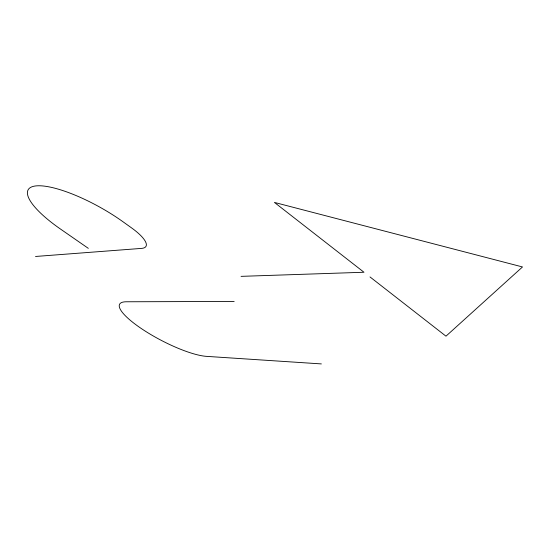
<?xml version="1.0" encoding="UTF-8"?>
<svg xmlns="http://www.w3.org/2000/svg" width="550" height="550" viewBox="0 0 550 550"><rect width="100%" height="100%" fill="white"/><g stroke="black" fill="none" stroke-linecap="round" stroke-linejoin="round"><path stroke-width="0.82" d="M35.516 256.472L141.529 248.394A35.214 9.969 28.8 0 0 131.526 227.872L122.98 221.753A71.191 19.697 29.1 0 0 35.736 185.934A71.191 19.697 29.1 0 0 60.397 228.992L88.316 248.346M241.051 276.354L363.983 272.25L274.416 202.421L522.5 266.956L445.974 336.174L370.013 276.946M234.169 301.434L126.308 301.778A53.776 12.788 27.5 0 0 140.848 328.226A53.776 12.788 27.5 0 0 206.47 356.359L321.365 363.914"/></g></svg>
